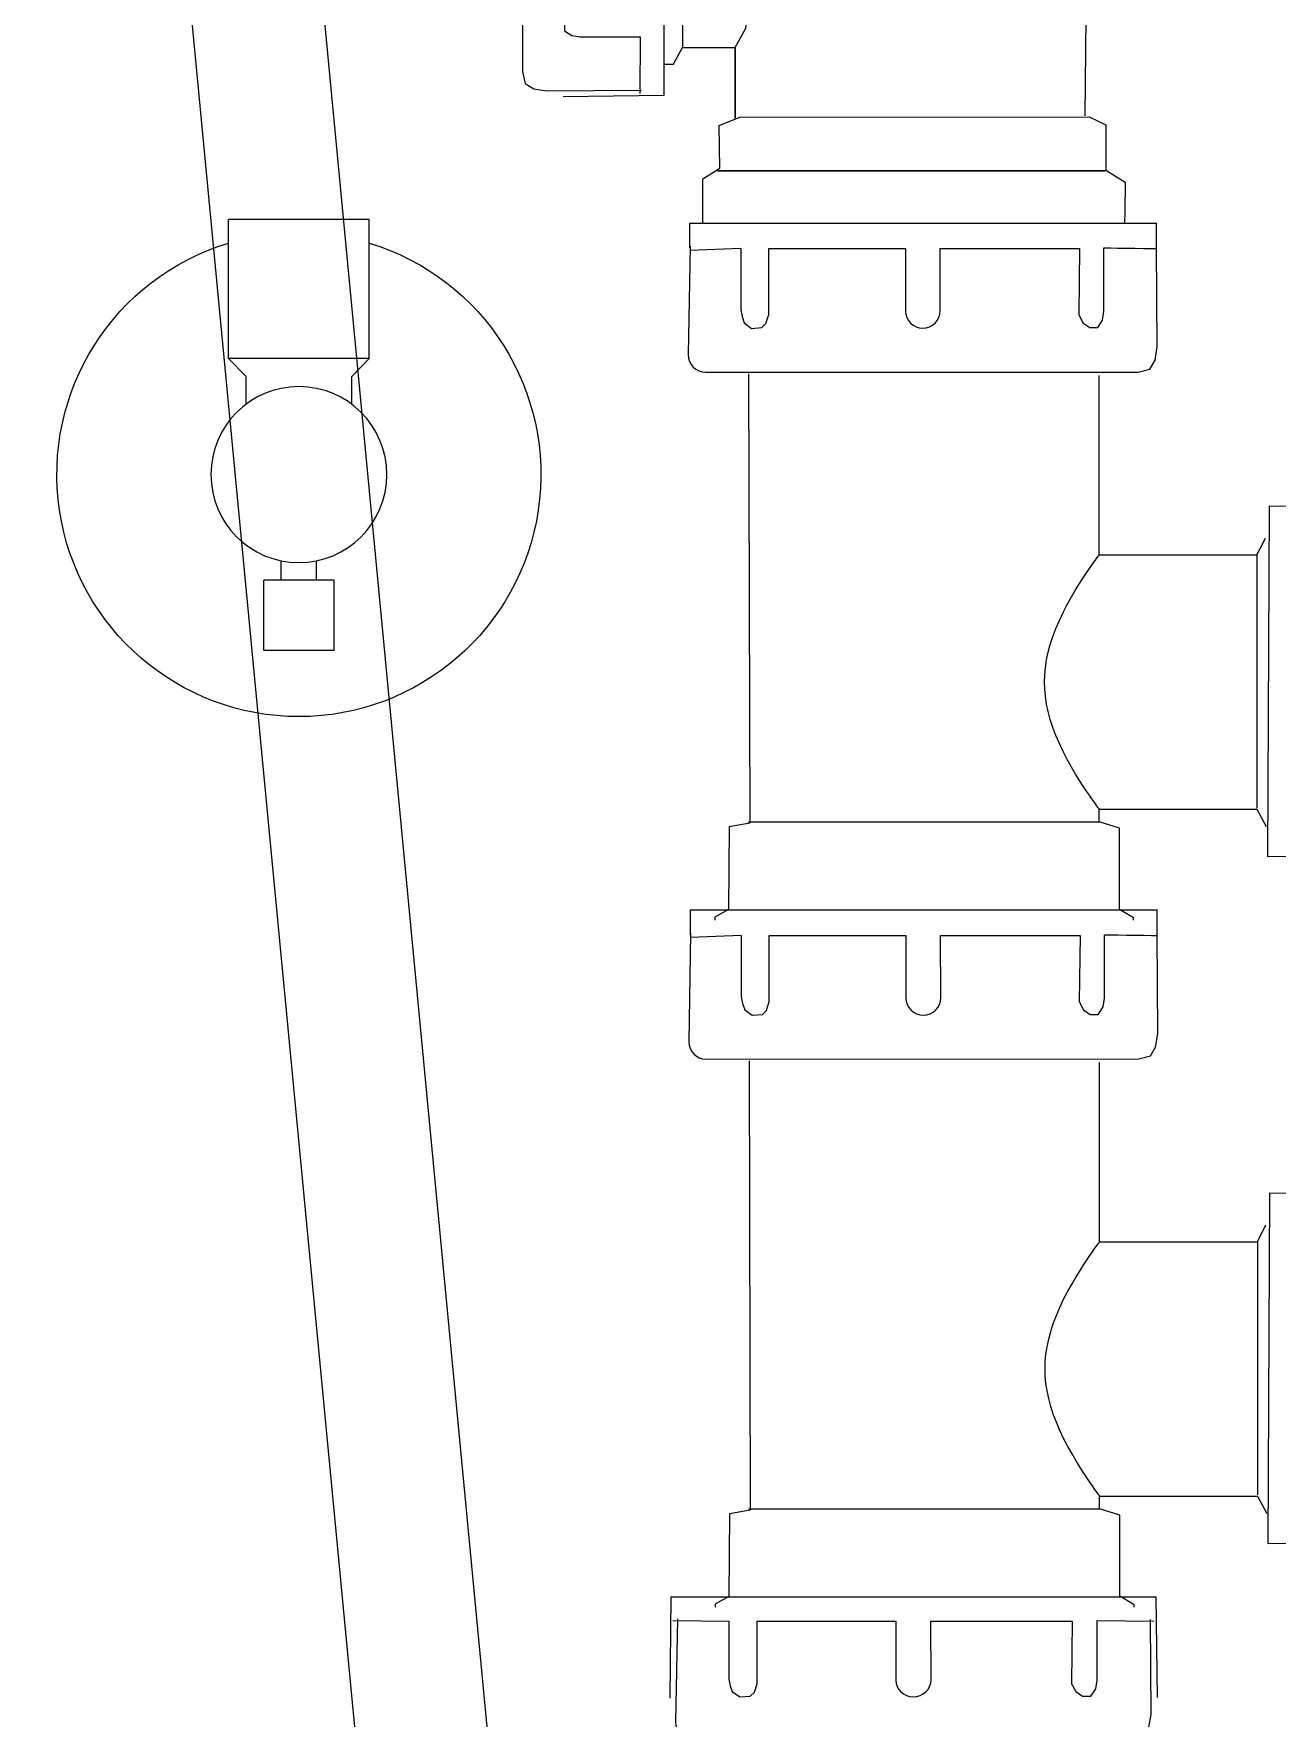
# Model space of a CAD drawing. Header units: millimetres. Extents: x 976 to 9349, y -714 to 2211.
# Drawn here: x 6635.79 to 6649.92, y -643.9 to -624.76 of the extents above; entities that cross this region are included whole.
import ezdxf

# ---------------------------------------------------------------- set-up
doc = ezdxf.new("R2010")
doc.units = ezdxf.units.MM
for name, color, linetype in [('Inst - odpływ', 35, 'Continuous'), ('Inst - woda', 220, 'Continuous'), ('Meble wnętrze', 52, 'Continuous')]:
    doc.layers.add(name, color=color, linetype=linetype)

# ---------------------------------------------------------------- blocks, each defined once
blk = doc.blocks.new('Z$W@#21502')
for p, q in [((3.15, 4.9), (2.35, 4.9)), ((2.35, 4.9), (2.35, 4.1)), ((3.15, 4.9), (3.15, 4.1)), ((3.15, 4.1), (2.35, 4.1)), ((2.55, 4.1), (2.55, 3.88)), ((2.95, 4.1), (2.95, 3.88)), ((2.15, 2.1), (2.15, 1.787)), ((3.35, 2.1), (3.35, 1.787)), ((1.95, 1.579), (2.15, 1.787)), ((3.55, 1.579), (3.35, 1.787)), ((1.95, 1.579), (1.95, 0)), ((3.55, 1.579), (1.95, 1.579)), ((3.55, 1.579), (3.55, 0)), ((3.55, 0), (1.95, 0))]:
    blk.add_line(p, q)
blk.add_circle((2.75, 2.9), 1)
blk.add_arc((2.75, 2.9), 2.75, 286.9124, 253.0876)
blk = doc.blocks.new('Z$W@#28199')
for p, q in [((8.486, 60), (13.5, 7.5)), ((10, 60), (15, 7.5))]:
    blk.add_line(p, q)
blk = doc.blocks.new('Z$W@#17160')
for p, q in [((39.64, 24.778), (44.943, 24.778)), ((39.64, 24.496), (39.64, 24.778)), ((39.786, 24.778), (44.579, 24.778)), ((44.943, 24.489), (44.943, 24.778)), ((40.218, 24.488), (39.64, 24.465)), ((39.646, 16.973), (44.949, 16.973)), ((39.646, 16.691), (39.646, 16.973)), ((44.949, 16.684), (44.949, 16.973)), ((40.223, 16.683), (39.645, 16.66))]:
    blk.add_line(p, q)
at = {"lineweight": -3}
for points, knots in [([(39.095, 31.664), (39.095, 31.664), (37.925, 31.685), (37.925, 31.685), (37.925, 31.685), (37.821, 31.685), (37.736, 31.595), (37.736, 31.485), (37.736, 31.485), (37.736, 31.485), (37.737, 26.499), (37.737, 26.499), (37.737, 26.499), (37.737, 26.499), (37.769, 26.364), (37.769, 26.364), (37.769, 26.364), (37.769, 26.364), (37.865, 26.304), (37.865, 26.304), (37.865, 26.304), (37.865, 26.304), (38.009, 26.279), (38.009, 26.279), (38.009, 26.279), (38.009, 26.279), (39.087, 26.288), (39.087, 26.288)], [0, 0, 0, 0, 0.125, 0.125, 0.125, 0.125, 0.25, 0.25, 0.25, 0.25, 0.375, 0.375, 0.375, 0.375, 0.5, 0.5, 0.5, 0.5, 0.625, 0.625, 0.625, 0.625, 0.75, 0.75, 0.75, 0.75, 1, 1, 1, 1]), ([(38.193, 31.744), (38.193, 31.744), (39.344, 31.735), (39.344, 31.735), (39.344, 31.735), (39.344, 31.735), (39.344, 26.228), (39.344, 26.228), (39.344, 26.228), (39.344, 26.228), (38.201, 26.212), (38.201, 26.212)], [0, 0, 0, 0, 0.25, 0.25, 0.25, 0.25, 0.5, 0.5, 0.5, 0.5, 1, 1, 1, 1]), ([(39.353, 26.582), (39.353, 26.582), (39.454, 26.582), (39.454, 26.582), (39.454, 26.582), (39.454, 26.582), (39.558, 26.781), (39.558, 26.781), (39.558, 26.781), (39.558, 26.781), (39.571, 31.172), (39.571, 31.172), (39.571, 31.172), (39.571, 31.172), (39.467, 31.364), (39.467, 31.364), (39.467, 31.364), (39.467, 31.364), (39.343, 31.369), (39.343, 31.369)], [0, 0, 0, 0, 0.166667, 0.166667, 0.166667, 0.166667, 0.333333, 0.333333, 0.333333, 0.333333, 0.5, 0.5, 0.5, 0.5, 0.666667, 0.666667, 0.666667, 0.666667, 1, 1, 1, 1]), ([(39.076, 31.714), (39.076, 31.714), (39.069, 31.079), (39.069, 31.079), (39.069, 31.079), (39.069, 31.079), (38.409, 31.079), (38.409, 31.079), (38.409, 31.079), (38.409, 31.079), (38.334, 31.063), (38.334, 31.063), (38.334, 31.063), (38.334, 31.063), (38.268, 31.04), (38.268, 31.04), (38.268, 31.04), (38.268, 31.04), (38.208, 30.954), (38.208, 30.954), (38.208, 30.954), (38.208, 30.954), (38.216, 30.836), (38.216, 30.836), (38.216, 30.836), (38.216, 30.836), (38.26, 30.789), (38.26, 30.789), (38.26, 30.789), (38.26, 30.789), (38.357, 30.758), (38.357, 30.758), (38.357, 30.758), (38.357, 30.758), (39.069, 30.758), (39.069, 30.758), (39.069, 30.758), (39.069, 30.758), (39.069, 29.182), (39.069, 29.182), (39.069, 29.182), (39.069, 29.182), (38.398, 29.182), (38.398, 29.182), (38.398, 29.182), (38.294, 29.182), (38.209, 29.092), (38.209, 28.981), (38.209, 28.981), (38.209, 28.871), (38.294, 28.781), (38.398, 28.781), (38.398, 28.781), (38.398, 28.781), (39.069, 28.783), (39.069, 28.783), (39.069, 28.783), (39.069, 28.783), (39.069, 27.176), (39.069, 27.176), (39.069, 27.176), (39.069, 27.176), (38.357, 27.184), (38.357, 27.184), (38.357, 27.184), (38.357, 27.184), (38.268, 27.137), (38.268, 27.137), (38.268, 27.137), (38.268, 27.137), (38.216, 27.058), (38.216, 27.058), (38.216, 27.058), (38.216, 27.058), (38.216, 26.964), (38.216, 26.964), (38.216, 26.964), (38.216, 26.964), (38.297, 26.909), (38.297, 26.909), (38.297, 26.909), (38.297, 26.909), (38.394, 26.894), (38.394, 26.894), (38.394, 26.894), (38.394, 26.894), (39.076, 26.894), (39.076, 26.894), (39.076, 26.894), (39.076, 26.894), (39.069, 26.251), (39.069, 26.251)], [0, 0, 0, 0, 0.041667, 0.041667, 0.041667, 0.041667, 0.083333, 0.083333, 0.083333, 0.083333, 0.125, 0.125, 0.125, 0.125, 0.166667, 0.166667, 0.166667, 0.166667, 0.208333, 0.208333, 0.208333, 0.208333, 0.25, 0.25, 0.25, 0.25, 0.291667, 0.291667, 0.291667, 0.291667, 0.333333, 0.333333, 0.333333, 0.333333, 0.375, 0.375, 0.375, 0.375, 0.416667, 0.416667, 0.416667, 0.416667, 0.458333, 0.458333, 0.458333, 0.458333, 0.5, 0.5, 0.5, 0.5, 0.541667, 0.541667, 0.541667, 0.541667, 0.583333, 0.583333, 0.583333, 0.583333, 0.625, 0.625, 0.625, 0.625, 0.666667, 0.666667, 0.666667, 0.666667, 0.708333, 0.708333, 0.708333, 0.708333, 0.75, 0.75, 0.75, 0.75, 0.791667, 0.791667, 0.791667, 0.791667, 0.833333, 0.833333, 0.833333, 0.833333, 0.875, 0.875, 0.875, 0.875, 0.916667, 0.916667, 0.916667, 0.916667, 1, 1, 1, 1]), ([(39.554, 26.772), (39.554, 26.772), (40.154, 26.772), (40.154, 26.772), (40.154, 26.772), (40.154, 26.772), (40.154, 26.772), (40.154, 26.772), (40.154, 26.772), (40.154, 26.772), (40.275, 26.994), (40.275, 26.994), (40.275, 26.994), (40.275, 26.994), (40.303, 27.23), (40.303, 27.23), (40.303, 27.23), (40.303, 27.23), (40.317, 30.944), (40.317, 30.944), (40.317, 30.944), (40.317, 30.944), (40.233, 31.179), (40.233, 31.179), (40.233, 31.179), (40.233, 31.179), (39.54, 31.179), (39.54, 31.179)], [0, 0, 0, 0, 0.125, 0.125, 0.125, 0.125, 0.25, 0.25, 0.25, 0.25, 0.375, 0.375, 0.375, 0.375, 0.5, 0.5, 0.5, 0.5, 0.625, 0.625, 0.625, 0.625, 0.75, 0.75, 0.75, 0.75, 1, 1, 1, 1]), ([(40.317, 30.972), (40.317, 30.972), (42.156, 30.976), (42.156, 30.976), (42.156, 30.976), (43.261, 30.976), (44.157, 30.08), (44.157, 28.974), (44.157, 28.974), (44.157, 28.974), (44.128, 25.996), (44.128, 25.996)], [0, 0, 0, 0, 0.25, 0.25, 0.25, 0.25, 0.5, 0.5, 0.5, 0.5, 1, 1, 1, 1]), ([(40.154, 26.772), (40.154, 26.772), (40.154, 26.772), (40.154, 26.772), (40.154, 26.772), (40.154, 26.772), (40.154, 25.972), (40.154, 25.972), (40.154, 25.972), (40.154, 25.972), (40.154, 26.772), (40.154, 26.772)], [0, 0, 0, 0, 0.25, 0.25, 0.25, 0.25, 0.5, 0.5, 0.5, 0.5, 1, 1, 1, 1]), ([(39.786, 24.778), (39.786, 24.778), (39.786, 25.28), (39.786, 25.28), (39.786, 25.28), (39.786, 25.28), (39.98, 25.403), (39.98, 25.403), (39.98, 25.403), (39.98, 25.403), (39.973, 25.888), (39.973, 25.888), (39.973, 25.888), (39.973, 25.888), (40.207, 25.98), (40.207, 25.98), (40.207, 25.98), (40.207, 25.98), (44.177, 25.987), (44.177, 25.987), (44.177, 25.987), (44.177, 25.987), (44.367, 25.896), (44.367, 25.896), (44.367, 25.896), (44.367, 25.896), (44.367, 25.38), (44.367, 25.38), (44.367, 25.38), (44.367, 25.38), (44.587, 25.243), (44.587, 25.243), (44.587, 25.243), (44.587, 25.243), (44.58, 24.833), (44.579, 24.778)], [0, 0, 0, 0, 0.1, 0.1, 0.1, 0.1, 0.2, 0.2, 0.2, 0.2, 0.3, 0.3, 0.3, 0.3, 0.4, 0.4, 0.4, 0.4, 0.5, 0.5, 0.5, 0.5, 0.6, 0.6, 0.6, 0.6, 0.7, 0.7, 0.7, 0.7, 0.8, 0.8, 0.8, 0.8, 0.9867845, 0.9867845, 0.9867845, 0.9867845]), ([(44.358, 25.371), (44.358, 25.371), (39.954, 25.371), (39.954, 25.371), (39.954, 25.371), (39.954, 25.371), (44.358, 25.371), (44.358, 25.371)], [0, 0, 0, 0, 0.333333, 0.333333, 0.333333, 0.333333, 1, 1, 1, 1]), ([(39.417, 8.018), (39.417, 8.018), (39.426, 9.168), (39.426, 9.168), (39.426, 9.168), (39.426, 9.168), (44.933, 9.168), (44.933, 9.168), (44.933, 9.168), (44.933, 9.168), (44.949, 8.025), (44.949, 8.025)], [0, 0, 0, 0, 0.25, 0.25, 0.25, 0.25, 0.5, 0.5, 0.5, 0.5, 1, 1, 1, 1]), ([(39.497, 8.92), (39.497, 8.92), (39.476, 7.75), (39.476, 7.75), (39.476, 7.75), (39.476, 7.645), (39.566, 7.56), (39.676, 7.56), (39.676, 7.56), (39.676, 7.56), (44.662, 7.561), (44.662, 7.561), (44.662, 7.561), (44.662, 7.561), (44.797, 7.593), (44.797, 7.593), (44.797, 7.593), (44.797, 7.593), (44.856, 7.689), (44.856, 7.689), (44.856, 7.689), (44.856, 7.689), (44.882, 7.833), (44.882, 7.833), (44.882, 7.833), (44.882, 7.833), (44.873, 8.912), (44.873, 8.912)], [0, 0, 0, 0, 0.125, 0.125, 0.125, 0.125, 0.25, 0.25, 0.25, 0.25, 0.375, 0.375, 0.375, 0.375, 0.5, 0.5, 0.5, 0.5, 0.625, 0.625, 0.625, 0.625, 0.75, 0.75, 0.75, 0.75, 1, 1, 1, 1]), ([(39.447, 8.901), (39.447, 8.901), (40.082, 8.893), (40.082, 8.893), (40.082, 8.893), (40.082, 8.893), (40.082, 8.233), (40.082, 8.233), (40.082, 8.233), (40.082, 8.233), (40.097, 8.159), (40.097, 8.159), (40.097, 8.159), (40.097, 8.159), (40.121, 8.092), (40.121, 8.092), (40.121, 8.092), (40.121, 8.092), (40.207, 8.033), (40.207, 8.033), (40.207, 8.033), (40.207, 8.033), (40.325, 8.04), (40.325, 8.04), (40.325, 8.04), (40.325, 8.04), (40.372, 8.085), (40.372, 8.085), (40.372, 8.085), (40.372, 8.085), (40.403, 8.181), (40.403, 8.181), (40.403, 8.181), (40.403, 8.181), (40.403, 8.893), (40.403, 8.893), (40.403, 8.893), (40.403, 8.893), (41.979, 8.893), (41.979, 8.893), (41.979, 8.893), (41.979, 8.893), (41.979, 8.223), (41.979, 8.223), (41.979, 8.223), (41.979, 8.118), (42.069, 8.033), (42.179, 8.033), (42.179, 8.033), (42.29, 8.033), (42.38, 8.118), (42.38, 8.223), (42.38, 8.223), (42.38, 8.223), (42.378, 8.893), (42.378, 8.893), (42.378, 8.893), (42.378, 8.893), (43.985, 8.893), (43.985, 8.893), (43.985, 8.893), (43.985, 8.893), (43.977, 8.181), (43.977, 8.181), (43.977, 8.181), (43.977, 8.181), (44.024, 8.092), (44.024, 8.092), (44.024, 8.092), (44.024, 8.092), (44.103, 8.04), (44.103, 8.04), (44.103, 8.04), (44.103, 8.04), (44.197, 8.04), (44.197, 8.04), (44.197, 8.04), (44.197, 8.04), (44.252, 8.122), (44.252, 8.122), (44.252, 8.122), (44.252, 8.122), (44.267, 8.218), (44.267, 8.218), (44.267, 8.218), (44.267, 8.218), (44.267, 8.901), (44.267, 8.901), (44.267, 8.901), (44.267, 8.901), (44.91, 8.893), (44.91, 8.893)], [0, 0, 0, 0, 0.041667, 0.041667, 0.041667, 0.041667, 0.083333, 0.083333, 0.083333, 0.083333, 0.125, 0.125, 0.125, 0.125, 0.166667, 0.166667, 0.166667, 0.166667, 0.208333, 0.208333, 0.208333, 0.208333, 0.25, 0.25, 0.25, 0.25, 0.291667, 0.291667, 0.291667, 0.291667, 0.333333, 0.333333, 0.333333, 0.333333, 0.375, 0.375, 0.375, 0.375, 0.416667, 0.416667, 0.416667, 0.416667, 0.458333, 0.458333, 0.458333, 0.458333, 0.5, 0.5, 0.5, 0.5, 0.541667, 0.541667, 0.541667, 0.541667, 0.583333, 0.583333, 0.583333, 0.583333, 0.625, 0.625, 0.625, 0.625, 0.666667, 0.666667, 0.666667, 0.666667, 0.708333, 0.708333, 0.708333, 0.708333, 0.75, 0.75, 0.75, 0.75, 0.791667, 0.791667, 0.791667, 0.791667, 0.833333, 0.833333, 0.833333, 0.833333, 0.875, 0.875, 0.875, 0.875, 0.916667, 0.916667, 0.916667, 0.916667, 1, 1, 1, 1])]:
    blk.add_open_spline(points, degree=3, knots=knots, dxfattribs=at)
for points, knots in [([(39.641, 24.516), (39.641, 24.516), (39.62, 23.284), (39.62, 23.284), (39.62, 23.284), (39.62, 23.174), (39.709, 23.084), (39.818, 23.084), (39.818, 23.084), (39.818, 23.084), (44.735, 23.085), (44.735, 23.085), (44.735, 23.085), (44.735, 23.085), (44.868, 23.119), (44.868, 23.119), (44.868, 23.119), (44.868, 23.119), (44.926, 23.22), (44.926, 23.22), (44.926, 23.22), (44.926, 23.22), (44.951, 23.372), (44.951, 23.372), (44.951, 23.372), (44.951, 23.372), (44.943, 24.508), (44.943, 24.508)], [0, 0, 0, 0, 0.125, 0.125, 0.125, 0.125, 0.25, 0.25, 0.25, 0.25, 0.375, 0.375, 0.375, 0.375, 0.5, 0.5, 0.5, 0.5, 0.625, 0.625, 0.625, 0.625, 0.75, 0.75, 0.75, 0.75, 1, 1, 1, 1]), ([(40.218, 24.488), (40.218, 24.488), (40.218, 24.488), (40.218, 24.488), (40.218, 24.488), (40.218, 24.488), (40.218, 23.793), (40.218, 23.793), (40.218, 23.793), (40.218, 23.793), (40.233, 23.715), (40.233, 23.715), (40.233, 23.715), (40.233, 23.715), (40.256, 23.644), (40.256, 23.644), (40.256, 23.644), (40.256, 23.644), (40.341, 23.582), (40.341, 23.582), (40.341, 23.582), (40.341, 23.582), (40.457, 23.59), (40.457, 23.59), (40.457, 23.59), (40.457, 23.59), (40.504, 23.637), (40.504, 23.637), (40.504, 23.637), (40.504, 23.637), (40.535, 23.738), (40.535, 23.738), (40.535, 23.738), (40.535, 23.738), (40.535, 24.488), (40.535, 24.488), (40.535, 24.488), (40.535, 24.488), (42.088, 24.488), (42.088, 24.488), (42.088, 24.488), (42.088, 24.488), (42.089, 23.782), (42.089, 23.782), (42.089, 23.782), (42.089, 23.672), (42.177, 23.583), (42.286, 23.583), (42.286, 23.583), (42.395, 23.583), (42.484, 23.672), (42.484, 23.782), (42.484, 23.782), (42.484, 23.782), (42.482, 24.488), (42.482, 24.488), (42.482, 24.488), (42.482, 24.488), (44.067, 24.488), (44.067, 24.488), (44.067, 24.488), (44.067, 24.488), (44.059, 23.738), (44.059, 23.738), (44.059, 23.738), (44.059, 23.738), (44.105, 23.644), (44.105, 23.644), (44.105, 23.644), (44.105, 23.644), (44.183, 23.59), (44.183, 23.59), (44.183, 23.59), (44.183, 23.59), (44.276, 23.59), (44.276, 23.59), (44.276, 23.59), (44.276, 23.59), (44.33, 23.676), (44.33, 23.676), (44.33, 23.676), (44.33, 23.676), (44.345, 23.777), (44.345, 23.777), (44.345, 23.777), (44.345, 23.777), (44.345, 24.496), (44.345, 24.496), (44.345, 24.496), (44.345, 24.496), (44.809, 24.491), (44.943, 24.489)], [0.0416151, 0.0416151, 0.0416151, 0.0416151, 0.0416667, 0.0416667, 0.0416667, 0.0416667, 0.0833333, 0.0833333, 0.0833333, 0.0833333, 0.125, 0.125, 0.125, 0.125, 0.1666667, 0.1666667, 0.1666667, 0.1666667, 0.2083333, 0.2083333, 0.2083333, 0.2083333, 0.25, 0.25, 0.25, 0.25, 0.2916667, 0.2916667, 0.2916667, 0.2916667, 0.3333333, 0.3333333, 0.3333333, 0.3333333, 0.375, 0.375, 0.375, 0.375, 0.4166667, 0.4166667, 0.4166667, 0.4166667, 0.4583333, 0.4583333, 0.4583333, 0.4583333, 0.5, 0.5, 0.5, 0.5, 0.5416667, 0.5416667, 0.5416667, 0.5416667, 0.5833333, 0.5833333, 0.5833333, 0.5833333, 0.625, 0.625, 0.625, 0.625, 0.6666667, 0.6666667, 0.6666667, 0.6666667, 0.7083333, 0.7083333, 0.7083333, 0.7083333, 0.75, 0.75, 0.75, 0.75, 0.7916667, 0.7916667, 0.7916667, 0.7916667, 0.8333333, 0.8333333, 0.8333333, 0.8333333, 0.875, 0.875, 0.875, 0.875, 0.9166667, 0.9166667, 0.9166667, 0.9166667, 0.9879717, 0.9879717, 0.9879717, 0.9879717]), ([(44.682, 16.856), (44.682, 16.873), (44.682, 16.883), (44.682, 16.883), (44.682, 16.883), (44.682, 16.883), (44.521, 16.98), (44.521, 16.98), (44.521, 16.98), (44.521, 16.98), (44.521, 17.902), (44.521, 17.902), (44.521, 17.902), (44.521, 17.902), (44.291, 17.974), (44.291, 17.974), (44.291, 17.974), (44.291, 17.974), (44.29, 18.119), (44.29, 18.119), (44.29, 18.119), (44.29, 18.119), (44.289, 18.121), (44.289, 18.121), (44.289, 18.121), (44.289, 18.121), (44.285, 18.126), (44.285, 18.126), (44.285, 18.126), (44.285, 18.126), (44.279, 18.134), (44.279, 18.134), (44.279, 18.134), (44.279, 18.134), (44.271, 18.146), (44.271, 18.146), (44.271, 18.146), (44.271, 18.146), (44.261, 18.16), (44.261, 18.16), (44.261, 18.16), (44.261, 18.16), (44.247, 18.179), (44.247, 18.179), (44.247, 18.179), (44.247, 18.179), (44.229, 18.204), (44.229, 18.204), (44.229, 18.204), (44.229, 18.204), (44.207, 18.236), (44.207, 18.236), (44.207, 18.236), (44.207, 18.236), (44.18, 18.276), (44.18, 18.276), (44.18, 18.276), (44.18, 18.276), (44.147, 18.323), (44.147, 18.323), (44.147, 18.323), (44.147, 18.323), (44.11, 18.38), (44.11, 18.38), (44.11, 18.38), (44.11, 18.38), (44.068, 18.445), (44.068, 18.445), (44.068, 18.445), (44.068, 18.445), (44.023, 18.518), (44.023, 18.518), (44.023, 18.518), (44.023, 18.518), (43.976, 18.597), (43.976, 18.597), (43.976, 18.597), (43.976, 18.597), (43.928, 18.683), (43.928, 18.683), (43.928, 18.683), (43.928, 18.683), (43.881, 18.773), (43.881, 18.773), (43.881, 18.773), (43.881, 18.773), (43.838, 18.865), (43.838, 18.865), (43.838, 18.865), (43.838, 18.865), (43.798, 18.957), (43.798, 18.957), (43.798, 18.957), (43.798, 18.957), (43.764, 19.048), (43.764, 19.048), (43.764, 19.048), (43.764, 19.048), (43.734, 19.138), (43.734, 19.138), (43.734, 19.138), (43.734, 19.138), (43.711, 19.227), (43.711, 19.227), (43.711, 19.227), (43.711, 19.227), (43.693, 19.313), (43.693, 19.313), (43.693, 19.313), (43.693, 19.313), (43.68, 19.398), (43.68, 19.398), (43.68, 19.398), (43.68, 19.398), (43.672, 19.482), (43.672, 19.482), (43.672, 19.482), (43.672, 19.482), (43.67, 19.564), (43.67, 19.564), (43.67, 19.564), (43.67, 19.564), (43.672, 19.646), (43.672, 19.646), (43.672, 19.646), (43.672, 19.646), (43.68, 19.73), (43.68, 19.73), (43.68, 19.73), (43.68, 19.73), (43.693, 19.815), (43.693, 19.815), (43.693, 19.815), (43.693, 19.815), (43.711, 19.901), (43.711, 19.901), (43.711, 19.901), (43.711, 19.901), (43.734, 19.99), (43.734, 19.99), (43.734, 19.99), (43.734, 19.99), (43.764, 20.08), (43.764, 20.08), (43.764, 20.08), (43.764, 20.08), (43.798, 20.171), (43.798, 20.171), (43.798, 20.171), (43.798, 20.171), (43.838, 20.263), (43.838, 20.263), (43.838, 20.263), (43.838, 20.263), (43.881, 20.355), (43.881, 20.355), (43.881, 20.355), (43.881, 20.355), (43.928, 20.445), (43.928, 20.445), (43.928, 20.445), (43.928, 20.445), (43.976, 20.531), (43.976, 20.531), (43.976, 20.531), (43.976, 20.531), (44.023, 20.61), (44.023, 20.61), (44.023, 20.61), (44.023, 20.61), (44.068, 20.683), (44.068, 20.683), (44.068, 20.683), (44.068, 20.683), (44.11, 20.748), (44.11, 20.748), (44.11, 20.748), (44.11, 20.748), (44.148, 20.805), (44.148, 20.805), (44.148, 20.805), (44.148, 20.805), (44.18, 20.852), (44.18, 20.852), (44.18, 20.852), (44.18, 20.852), (44.207, 20.892), (44.207, 20.892), (44.207, 20.892), (44.207, 20.892), (44.23, 20.924), (44.23, 20.924), (44.23, 20.924), (44.23, 20.924), (44.247, 20.949), (44.247, 20.949), (44.247, 20.949), (44.247, 20.949), (44.261, 20.968), (44.261, 20.968), (44.261, 20.968), (44.261, 20.968), (44.271, 20.982), (44.271, 20.982), (44.271, 20.982), (44.271, 20.982), (44.279, 20.994), (44.279, 20.994), (44.279, 20.994), (44.279, 20.994), (44.285, 21.002), (44.285, 21.002), (44.285, 21.002), (44.285, 21.002), (44.289, 21.007), (44.289, 21.007), (44.289, 21.007), (44.289, 21.007), (44.29, 21.009), (44.29, 21.009), (44.29, 21.009), (44.29, 21.009), (44.291, 23.046), (44.291, 23.046)], [0.1627991, 0.1627991, 0.1627991, 0.1627991, 0.1641791, 0.1641791, 0.1641791, 0.1641791, 0.1791045, 0.1791045, 0.1791045, 0.1791045, 0.1940299, 0.1940299, 0.1940299, 0.1940299, 0.2089552, 0.2089552, 0.2089552, 0.2089552, 0.2238806, 0.2238806, 0.2238806, 0.2238806, 0.238806, 0.238806, 0.238806, 0.238806, 0.2537313, 0.2537313, 0.2537313, 0.2537313, 0.2686567, 0.2686567, 0.2686567, 0.2686567, 0.2835821, 0.2835821, 0.2835821, 0.2835821, 0.2985075, 0.2985075, 0.2985075, 0.2985075, 0.3134328, 0.3134328, 0.3134328, 0.3134328, 0.3283582, 0.3283582, 0.3283582, 0.3283582, 0.3432836, 0.3432836, 0.3432836, 0.3432836, 0.358209, 0.358209, 0.358209, 0.358209, 0.3731343, 0.3731343, 0.3731343, 0.3731343, 0.3880597, 0.3880597, 0.3880597, 0.3880597, 0.4029851, 0.4029851, 0.4029851, 0.4029851, 0.4179104, 0.4179104, 0.4179104, 0.4179104, 0.4328358, 0.4328358, 0.4328358, 0.4328358, 0.4477612, 0.4477612, 0.4477612, 0.4477612, 0.4626866, 0.4626866, 0.4626866, 0.4626866, 0.4776119, 0.4776119, 0.4776119, 0.4776119, 0.4925373, 0.4925373, 0.4925373, 0.4925373, 0.5074627, 0.5074627, 0.5074627, 0.5074627, 0.5223881, 0.5223881, 0.5223881, 0.5223881, 0.5373134, 0.5373134, 0.5373134, 0.5373134, 0.5522388, 0.5522388, 0.5522388, 0.5522388, 0.5671642, 0.5671642, 0.5671642, 0.5671642, 0.5820896, 0.5820896, 0.5820896, 0.5820896, 0.5970149, 0.5970149, 0.5970149, 0.5970149, 0.6119403, 0.6119403, 0.6119403, 0.6119403, 0.6268657, 0.6268657, 0.6268657, 0.6268657, 0.641791, 0.641791, 0.641791, 0.641791, 0.6567164, 0.6567164, 0.6567164, 0.6567164, 0.6716418, 0.6716418, 0.6716418, 0.6716418, 0.6865672, 0.6865672, 0.6865672, 0.6865672, 0.7014925, 0.7014925, 0.7014925, 0.7014925, 0.7164179, 0.7164179, 0.7164179, 0.7164179, 0.7313433, 0.7313433, 0.7313433, 0.7313433, 0.7462687, 0.7462687, 0.7462687, 0.7462687, 0.761194, 0.761194, 0.761194, 0.761194, 0.7761194, 0.7761194, 0.7761194, 0.7761194, 0.7910448, 0.7910448, 0.7910448, 0.7910448, 0.8059701, 0.8059701, 0.8059701, 0.8059701, 0.8208955, 0.8208955, 0.8208955, 0.8208955, 0.8358209, 0.8358209, 0.8358209, 0.8358209, 0.8507463, 0.8507463, 0.8507463, 0.8507463, 0.8656716, 0.8656716, 0.8656716, 0.8656716, 0.880597, 0.880597, 0.880597, 0.880597, 0.8955224, 0.8955224, 0.8955224, 0.8955224, 0.9104478, 0.9104478, 0.9104478, 0.9104478, 0.9253731, 0.9253731, 0.9253731, 0.9253731, 0.9402985, 0.9402985, 0.9402985, 0.9402985, 0.9552239, 0.9552239, 0.9552239, 0.9552239, 0.9701493, 0.9701493, 0.9701493, 0.9701493, 1, 1, 1, 1]), ([(40.307, 23.064), (40.307, 23.064), (40.32, 17.959), (40.32, 17.959), (40.32, 17.959), (40.32, 17.959), (40.084, 17.918), (40.084, 17.918), (40.084, 17.918), (40.084, 17.918), (40.077, 16.978), (40.077, 16.978), (40.077, 16.978), (40.077, 16.978), (39.922, 16.89), (39.922, 16.89), (39.922, 16.89), (39.922, 16.89), (39.922, 16.878), (39.922, 16.856)], [0, 0, 0, 0, 0.01492537, 0.01492537, 0.01492537, 0.01492537, 0.02985075, 0.02985075, 0.02985075, 0.02985075, 0.04477612, 0.04477612, 0.04477612, 0.04477612, 0.05970149, 0.05970149, 0.05970149, 0.05970149, 0.06125438, 0.06125438, 0.06125438, 0.06125438]), ([(47.697, 17.633), (47.807, 17.633), (47.896, 17.724), (47.896, 17.836), (47.896, 17.836), (47.896, 17.836), (47.882, 21.302), (47.882, 21.302), (47.882, 21.302), (47.882, 21.302), (47.865, 21.368), (47.865, 21.368), (47.865, 21.368), (47.865, 21.368), (47.827, 21.415), (47.827, 21.415), (47.827, 21.415), (47.827, 21.415), (47.758, 21.467), (47.758, 21.467), (47.758, 21.467), (47.758, 21.467), (47.721, 21.463), (47.721, 21.463), (47.721, 21.463), (47.721, 21.463), (47.737, 21.544), (47.737, 21.544), (47.737, 21.544), (47.737, 21.544), (46.221, 21.56), (46.221, 21.56), (46.221, 21.56), (46.221, 21.56), (46.202, 17.58), (46.202, 17.58), (46.202, 17.58), (46.202, 17.58), (47.748, 17.592), (47.748, 17.592), (47.748, 17.592), (47.748, 17.592), (47.747, 17.669), (47.747, 17.669)], [0, 0, 0, 0, 0.083333, 0.083333, 0.083333, 0.083333, 0.166667, 0.166667, 0.166667, 0.166667, 0.25, 0.25, 0.25, 0.25, 0.333333, 0.333333, 0.333333, 0.333333, 0.416667, 0.416667, 0.416667, 0.416667, 0.5, 0.5, 0.5, 0.5, 0.583333, 0.583333, 0.583333, 0.583333, 0.666667, 0.666667, 0.666667, 0.666667, 0.75, 0.75, 0.75, 0.75, 0.833333, 0.833333, 0.833333, 0.833333, 1, 1, 1, 1]), ([(44.29, 21.009), (44.29, 21.009), (46.084, 21.009), (46.084, 21.009), (46.084, 21.009), (46.084, 21.009), (46.181, 21.199), (46.181, 21.199)], [0, 0, 0, 0, 0.333333, 0.333333, 0.333333, 0.333333, 1, 1, 1, 1]), ([(44.29, 18.119), (44.29, 18.119), (46.084, 18.119), (46.084, 18.119), (46.084, 18.119), (46.084, 18.119), (46.189, 17.921), (46.189, 17.921)], [0, 0, 0, 0, 0.333333, 0.333333, 0.333333, 0.333333, 1, 1, 1, 1]), ([(39.646, 16.711), (39.646, 16.711), (39.626, 15.479), (39.626, 15.479), (39.626, 15.479), (39.626, 15.369), (39.714, 15.279), (39.824, 15.279), (39.824, 15.279), (39.824, 15.279), (44.741, 15.28), (44.741, 15.28), (44.741, 15.28), (44.741, 15.28), (44.874, 15.314), (44.874, 15.314), (44.874, 15.314), (44.874, 15.314), (44.932, 15.415), (44.932, 15.415), (44.932, 15.415), (44.932, 15.415), (44.957, 15.567), (44.957, 15.567), (44.957, 15.567), (44.957, 15.567), (44.949, 16.703), (44.949, 16.703)], [0, 0, 0, 0, 0.125, 0.125, 0.125, 0.125, 0.25, 0.25, 0.25, 0.25, 0.375, 0.375, 0.375, 0.375, 0.5, 0.5, 0.5, 0.5, 0.625, 0.625, 0.625, 0.625, 0.75, 0.75, 0.75, 0.75, 1, 1, 1, 1]), ([(40.223, 16.683), (40.223, 16.683), (40.223, 16.683), (40.223, 16.683), (40.223, 16.683), (40.223, 16.683), (40.223, 15.988), (40.223, 15.988), (40.223, 15.988), (40.223, 15.988), (40.239, 15.91), (40.239, 15.91), (40.239, 15.91), (40.239, 15.91), (40.262, 15.839), (40.262, 15.839), (40.262, 15.839), (40.262, 15.839), (40.347, 15.777), (40.347, 15.777), (40.347, 15.777), (40.347, 15.777), (40.463, 15.785), (40.463, 15.785), (40.463, 15.785), (40.463, 15.785), (40.509, 15.832), (40.509, 15.832), (40.509, 15.832), (40.509, 15.832), (40.54, 15.933), (40.54, 15.933), (40.54, 15.933), (40.54, 15.933), (40.54, 16.683), (40.54, 16.683), (40.54, 16.683), (40.54, 16.683), (42.094, 16.683), (42.094, 16.683), (42.094, 16.683), (42.094, 16.683), (42.095, 15.977), (42.095, 15.977), (42.095, 15.977), (42.095, 15.867), (42.183, 15.778), (42.292, 15.778), (42.292, 15.778), (42.401, 15.778), (42.49, 15.867), (42.49, 15.977), (42.49, 15.977), (42.49, 15.977), (42.488, 16.683), (42.488, 16.683), (42.488, 16.683), (42.488, 16.683), (44.073, 16.683), (44.073, 16.683), (44.073, 16.683), (44.073, 16.683), (44.065, 15.933), (44.065, 15.933), (44.065, 15.933), (44.065, 15.933), (44.111, 15.839), (44.111, 15.839), (44.111, 15.839), (44.111, 15.839), (44.189, 15.785), (44.189, 15.785), (44.189, 15.785), (44.189, 15.785), (44.281, 15.785), (44.281, 15.785), (44.281, 15.785), (44.281, 15.785), (44.336, 15.871), (44.336, 15.871), (44.336, 15.871), (44.336, 15.871), (44.351, 15.972), (44.351, 15.972), (44.351, 15.972), (44.351, 15.972), (44.351, 16.691), (44.351, 16.691), (44.351, 16.691), (44.351, 16.691), (44.815, 16.686), (44.949, 16.684)], [0.0416151, 0.0416151, 0.0416151, 0.0416151, 0.0416667, 0.0416667, 0.0416667, 0.0416667, 0.0833333, 0.0833333, 0.0833333, 0.0833333, 0.125, 0.125, 0.125, 0.125, 0.1666667, 0.1666667, 0.1666667, 0.1666667, 0.2083333, 0.2083333, 0.2083333, 0.2083333, 0.25, 0.25, 0.25, 0.25, 0.2916667, 0.2916667, 0.2916667, 0.2916667, 0.3333333, 0.3333333, 0.3333333, 0.3333333, 0.375, 0.375, 0.375, 0.375, 0.4166667, 0.4166667, 0.4166667, 0.4166667, 0.4583333, 0.4583333, 0.4583333, 0.4583333, 0.5, 0.5, 0.5, 0.5, 0.5416667, 0.5416667, 0.5416667, 0.5416667, 0.5833333, 0.5833333, 0.5833333, 0.5833333, 0.625, 0.625, 0.625, 0.625, 0.6666667, 0.6666667, 0.6666667, 0.6666667, 0.7083333, 0.7083333, 0.7083333, 0.7083333, 0.75, 0.75, 0.75, 0.75, 0.7916667, 0.7916667, 0.7916667, 0.7916667, 0.8333333, 0.8333333, 0.8333333, 0.8333333, 0.875, 0.875, 0.875, 0.875, 0.9166667, 0.9166667, 0.9166667, 0.9166667, 0.9879717, 0.9879717, 0.9879717, 0.9879717]), ([(44.687, 9.051), (44.688, 9.068), (44.688, 9.078), (44.688, 9.078), (44.688, 9.078), (44.688, 9.078), (44.527, 9.175), (44.527, 9.175), (44.527, 9.175), (44.527, 9.175), (44.527, 10.097), (44.527, 10.097), (44.527, 10.097), (44.527, 10.097), (44.296, 10.169), (44.296, 10.169), (44.296, 10.169), (44.296, 10.169), (44.296, 10.314), (44.296, 10.314), (44.296, 10.314), (44.296, 10.314), (44.295, 10.316), (44.295, 10.316), (44.295, 10.316), (44.295, 10.316), (44.291, 10.321), (44.291, 10.321), (44.291, 10.321), (44.291, 10.321), (44.285, 10.329), (44.285, 10.329), (44.285, 10.329), (44.285, 10.329), (44.277, 10.341), (44.277, 10.341), (44.277, 10.341), (44.277, 10.341), (44.266, 10.355), (44.266, 10.355), (44.266, 10.355), (44.266, 10.355), (44.253, 10.374), (44.253, 10.374), (44.253, 10.374), (44.253, 10.374), (44.235, 10.399), (44.235, 10.399), (44.235, 10.399), (44.235, 10.399), (44.213, 10.431), (44.213, 10.431), (44.213, 10.431), (44.213, 10.431), (44.185, 10.471), (44.185, 10.471), (44.185, 10.471), (44.185, 10.471), (44.153, 10.518), (44.153, 10.518), (44.153, 10.518), (44.153, 10.518), (44.116, 10.575), (44.116, 10.575), (44.116, 10.575), (44.116, 10.575), (44.074, 10.64), (44.074, 10.64), (44.074, 10.64), (44.074, 10.64), (44.029, 10.713), (44.029, 10.713), (44.029, 10.713), (44.029, 10.713), (43.982, 10.792), (43.982, 10.792), (43.982, 10.792), (43.982, 10.792), (43.934, 10.878), (43.934, 10.878), (43.934, 10.878), (43.934, 10.878), (43.887, 10.968), (43.887, 10.968), (43.887, 10.968), (43.887, 10.968), (43.843, 11.06), (43.843, 11.06), (43.843, 11.06), (43.843, 11.06), (43.804, 11.152), (43.804, 11.152), (43.804, 11.152), (43.804, 11.152), (43.769, 11.243), (43.769, 11.243), (43.769, 11.243), (43.769, 11.243), (43.74, 11.333), (43.74, 11.333), (43.74, 11.333), (43.74, 11.333), (43.717, 11.422), (43.717, 11.422), (43.717, 11.422), (43.717, 11.422), (43.698, 11.508), (43.698, 11.508), (43.698, 11.508), (43.698, 11.508), (43.686, 11.593), (43.686, 11.593), (43.686, 11.593), (43.686, 11.593), (43.678, 11.677), (43.678, 11.677), (43.678, 11.677), (43.678, 11.677), (43.676, 11.759), (43.676, 11.759), (43.676, 11.759), (43.676, 11.759), (43.678, 11.841), (43.678, 11.841), (43.678, 11.841), (43.678, 11.841), (43.686, 11.925), (43.686, 11.925), (43.686, 11.925), (43.686, 11.925), (43.698, 12.01), (43.698, 12.01), (43.698, 12.01), (43.698, 12.01), (43.717, 12.096), (43.717, 12.096), (43.717, 12.096), (43.717, 12.096), (43.74, 12.185), (43.74, 12.185), (43.74, 12.185), (43.74, 12.185), (43.769, 12.275), (43.769, 12.275), (43.769, 12.275), (43.769, 12.275), (43.804, 12.366), (43.804, 12.366), (43.804, 12.366), (43.804, 12.366), (43.843, 12.458), (43.843, 12.458), (43.843, 12.458), (43.843, 12.458), (43.887, 12.55), (43.887, 12.55), (43.887, 12.55), (43.887, 12.55), (43.934, 12.64), (43.934, 12.64), (43.934, 12.64), (43.934, 12.64), (43.982, 12.726), (43.982, 12.726), (43.982, 12.726), (43.982, 12.726), (44.029, 12.805), (44.029, 12.805), (44.029, 12.805), (44.029, 12.805), (44.074, 12.878), (44.074, 12.878), (44.074, 12.878), (44.074, 12.878), (44.116, 12.943), (44.116, 12.943), (44.116, 12.943), (44.116, 12.943), (44.153, 13), (44.153, 13), (44.153, 13), (44.153, 13), (44.185, 13.047), (44.185, 13.047), (44.185, 13.047), (44.185, 13.047), (44.213, 13.087), (44.213, 13.087), (44.213, 13.087), (44.213, 13.087), (44.235, 13.119), (44.235, 13.119), (44.235, 13.119), (44.235, 13.119), (44.253, 13.144), (44.253, 13.144), (44.253, 13.144), (44.253, 13.144), (44.266, 13.163), (44.266, 13.163), (44.266, 13.163), (44.266, 13.163), (44.277, 13.177), (44.277, 13.177), (44.277, 13.177), (44.277, 13.177), (44.285, 13.189), (44.285, 13.189), (44.285, 13.189), (44.285, 13.189), (44.291, 13.197), (44.291, 13.197), (44.291, 13.197), (44.291, 13.197), (44.295, 13.202), (44.295, 13.202), (44.295, 13.202), (44.295, 13.202), (44.296, 13.204), (44.296, 13.204), (44.296, 13.204), (44.296, 13.204), (44.296, 15.241), (44.296, 15.241)], [0.1627991, 0.1627991, 0.1627991, 0.1627991, 0.1641791, 0.1641791, 0.1641791, 0.1641791, 0.1791045, 0.1791045, 0.1791045, 0.1791045, 0.1940299, 0.1940299, 0.1940299, 0.1940299, 0.2089552, 0.2089552, 0.2089552, 0.2089552, 0.2238806, 0.2238806, 0.2238806, 0.2238806, 0.238806, 0.238806, 0.238806, 0.238806, 0.2537313, 0.2537313, 0.2537313, 0.2537313, 0.2686567, 0.2686567, 0.2686567, 0.2686567, 0.2835821, 0.2835821, 0.2835821, 0.2835821, 0.2985075, 0.2985075, 0.2985075, 0.2985075, 0.3134328, 0.3134328, 0.3134328, 0.3134328, 0.3283582, 0.3283582, 0.3283582, 0.3283582, 0.3432836, 0.3432836, 0.3432836, 0.3432836, 0.358209, 0.358209, 0.358209, 0.358209, 0.3731343, 0.3731343, 0.3731343, 0.3731343, 0.3880597, 0.3880597, 0.3880597, 0.3880597, 0.4029851, 0.4029851, 0.4029851, 0.4029851, 0.4179104, 0.4179104, 0.4179104, 0.4179104, 0.4328358, 0.4328358, 0.4328358, 0.4328358, 0.4477612, 0.4477612, 0.4477612, 0.4477612, 0.4626866, 0.4626866, 0.4626866, 0.4626866, 0.4776119, 0.4776119, 0.4776119, 0.4776119, 0.4925373, 0.4925373, 0.4925373, 0.4925373, 0.5074627, 0.5074627, 0.5074627, 0.5074627, 0.5223881, 0.5223881, 0.5223881, 0.5223881, 0.5373134, 0.5373134, 0.5373134, 0.5373134, 0.5522388, 0.5522388, 0.5522388, 0.5522388, 0.5671642, 0.5671642, 0.5671642, 0.5671642, 0.5820896, 0.5820896, 0.5820896, 0.5820896, 0.5970149, 0.5970149, 0.5970149, 0.5970149, 0.6119403, 0.6119403, 0.6119403, 0.6119403, 0.6268657, 0.6268657, 0.6268657, 0.6268657, 0.641791, 0.641791, 0.641791, 0.641791, 0.6567164, 0.6567164, 0.6567164, 0.6567164, 0.6716418, 0.6716418, 0.6716418, 0.6716418, 0.6865672, 0.6865672, 0.6865672, 0.6865672, 0.7014925, 0.7014925, 0.7014925, 0.7014925, 0.7164179, 0.7164179, 0.7164179, 0.7164179, 0.7313433, 0.7313433, 0.7313433, 0.7313433, 0.7462687, 0.7462687, 0.7462687, 0.7462687, 0.761194, 0.761194, 0.761194, 0.761194, 0.7761194, 0.7761194, 0.7761194, 0.7761194, 0.7910448, 0.7910448, 0.7910448, 0.7910448, 0.8059701, 0.8059701, 0.8059701, 0.8059701, 0.8208955, 0.8208955, 0.8208955, 0.8208955, 0.8358209, 0.8358209, 0.8358209, 0.8358209, 0.8507463, 0.8507463, 0.8507463, 0.8507463, 0.8656716, 0.8656716, 0.8656716, 0.8656716, 0.880597, 0.880597, 0.880597, 0.880597, 0.8955224, 0.8955224, 0.8955224, 0.8955224, 0.9104478, 0.9104478, 0.9104478, 0.9104478, 0.9253731, 0.9253731, 0.9253731, 0.9253731, 0.9402985, 0.9402985, 0.9402985, 0.9402985, 0.9552239, 0.9552239, 0.9552239, 0.9552239, 0.9701493, 0.9701493, 0.9701493, 0.9701493, 1, 1, 1, 1]), ([(40.312, 15.259), (40.312, 15.259), (40.326, 10.154), (40.326, 10.154), (40.326, 10.154), (40.326, 10.154), (40.09, 10.113), (40.09, 10.113), (40.09, 10.113), (40.09, 10.113), (40.083, 9.173), (40.083, 9.173), (40.083, 9.173), (40.083, 9.173), (39.927, 9.085), (39.927, 9.085), (39.927, 9.085), (39.927, 9.085), (39.927, 9.073), (39.927, 9.051)], [0, 0, 0, 0, 0.01492537, 0.01492537, 0.01492537, 0.01492537, 0.02985075, 0.02985075, 0.02985075, 0.02985075, 0.04477612, 0.04477612, 0.04477612, 0.04477612, 0.05970149, 0.05970149, 0.05970149, 0.05970149, 0.06125438, 0.06125438, 0.06125438, 0.06125438]), ([(47.702, 9.828), (47.812, 9.828), (47.902, 9.919), (47.902, 10.031), (47.902, 10.031), (47.902, 10.031), (47.888, 13.497), (47.888, 13.497), (47.888, 13.497), (47.888, 13.497), (47.871, 13.563), (47.871, 13.563), (47.871, 13.563), (47.871, 13.563), (47.833, 13.61), (47.833, 13.61), (47.833, 13.61), (47.833, 13.61), (47.763, 13.662), (47.763, 13.662), (47.763, 13.662), (47.763, 13.662), (47.727, 13.658), (47.727, 13.658), (47.727, 13.658), (47.727, 13.658), (47.743, 13.739), (47.743, 13.739), (47.743, 13.739), (47.743, 13.739), (46.227, 13.754), (46.227, 13.754), (46.227, 13.754), (46.227, 13.754), (46.208, 9.775), (46.208, 9.775), (46.208, 9.775), (46.208, 9.775), (47.754, 9.787), (47.754, 9.787), (47.754, 9.787), (47.754, 9.787), (47.753, 9.864), (47.753, 9.864)], [0, 0, 0, 0, 0.083333, 0.083333, 0.083333, 0.083333, 0.166667, 0.166667, 0.166667, 0.166667, 0.25, 0.25, 0.25, 0.25, 0.333333, 0.333333, 0.333333, 0.333333, 0.416667, 0.416667, 0.416667, 0.416667, 0.5, 0.5, 0.5, 0.5, 0.583333, 0.583333, 0.583333, 0.583333, 0.666667, 0.666667, 0.666667, 0.666667, 0.75, 0.75, 0.75, 0.75, 0.833333, 0.833333, 0.833333, 0.833333, 1, 1, 1, 1]), ([(44.296, 13.204), (44.296, 13.204), (46.089, 13.204), (46.089, 13.204), (46.089, 13.204), (46.089, 13.204), (46.186, 13.394), (46.186, 13.394)], [0, 0, 0, 0, 0.333333, 0.333333, 0.333333, 0.333333, 1, 1, 1, 1]), ([(44.296, 10.314), (44.296, 10.314), (46.089, 10.314), (46.089, 10.314), (46.089, 10.314), (46.089, 10.314), (46.195, 10.116), (46.195, 10.116)], [0, 0, 0, 0, 0.333333, 0.333333, 0.333333, 0.333333, 1, 1, 1, 1])]:
    blk.add_open_spline(points, degree=3, knots=knots)
for points in [[(46.087, 18.131), (46.087, 18.131), (46.087, 21.02), (46.087, 21.02)], [(44.29, 17.97), (44.29, 17.97), (40.305, 17.97), (40.305, 17.97)], [(40.08, 16.973), (40.08, 16.973), (44.514, 16.973), (44.514, 16.973)], [(46.093, 10.326), (46.093, 10.326), (46.093, 13.215), (46.093, 13.215)], [(44.296, 10.165), (44.296, 10.165), (40.31, 10.165), (40.31, 10.165)], [(40.086, 9.168), (40.086, 9.168), (44.52, 9.168), (44.52, 9.168)]]:
    blk.add_open_spline(points, degree=3)

msp = doc.modelspace()

# ---------------------------------------------------------------- block references
at = {"layer": 'Inst - odpływ'}
msp.add_blockref('Z$W@#17160', (6603.609, -651.69), dxfattribs=at)
at = {"layer": 'Inst - woda', "xscale": -1, "rotation": 180}
msp.add_blockref('Z$W@#21502', (6636.055, -626.87), dxfattribs=at)
at = {"layer": 'Meble wnętrze'}
msp.add_blockref('Z$W@#28199', (6627.305, -665.81), dxfattribs=at)

doc.saveas('drawing.dxf')
